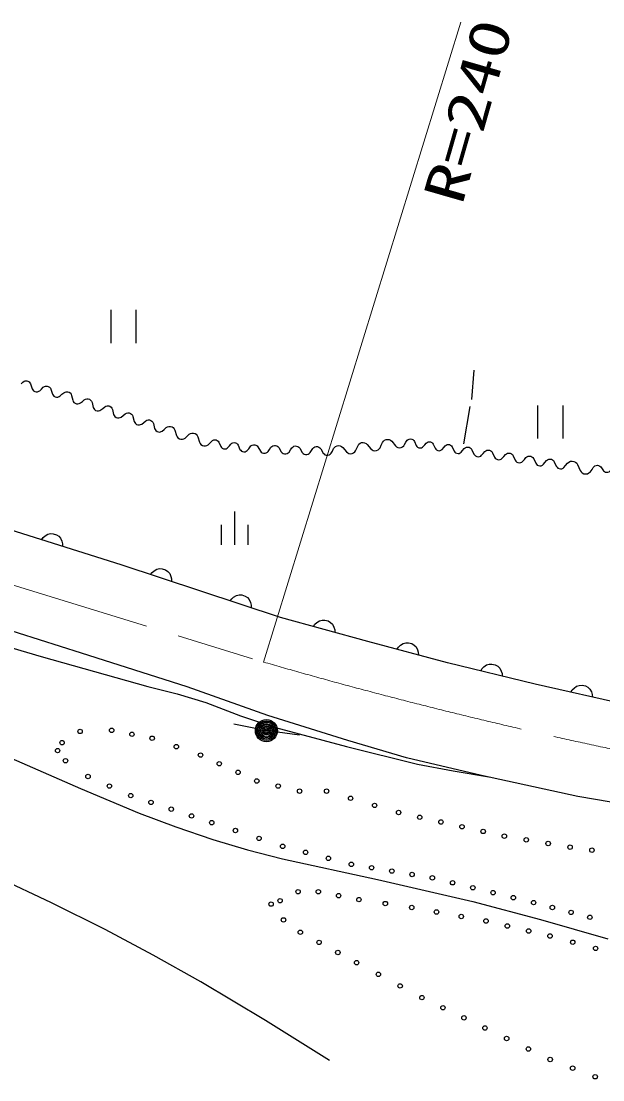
# Model space of a CAD drawing. Units: millimetres, scale not verified. Extents: x 40000 to 680000, y 20000 to 380000.
# Drawn here: x 297838 to 324049, y 270546 to 318214 of the extents above; entities that cross this region are included whole.
import ezdxf
from ezdxf.enums import TextEntityAlignment as Align

# ---------------------------------------------------------------- set-up
doc = ezdxf.new("R2010")
doc.units = ezdxf.units.MM
doc.header["$LTSCALE"] = 1000
doc.linetypes.add('CHAIN', pattern=[18.5, 12, -1.5, 3.5, -1.5])
for name, color, linetype, lineweight in [('M-BGD', 7, 'Continuous', 25), ('M-BGD-HTXT', 7, 'Continuous', 13), ('M-BMK', 2, 'CHAIN', 13)]:
    doc.layers.add(name, color=color, linetype=linetype, lineweight=lineweight)
doc.styles.add('ＭＳ ゴシック', font='')
doc.styles.get('ＭＳ ゴシック').set_extended_font_data('MS Gothic')

# ---------------------------------------------------------------- blocks, each defined once
blk = doc.blocks.new('BUHIN14')
at = {"color": 7, "linetype": 'Continuous', "lineweight": 25}
blk.add_lwpolyline([(-119, 486), (3, 474), (112, 439), (241, 373), (325, 280), (387, 174), (424, 24), (418, -99), (386, -220), (302, -341), (221, -422), (119, -486)], dxfattribs=at)
blk = doc.blocks.new('BUHIN111')
at = {"color": 7, "linetype": 'Continuous', "lineweight": 25}
blk.add_lwpolyline([(-142, 452), (-34, 424), (18, 401), (65, 363), (99, 309), (117, 253), (117, 196), (104, 137), (73, 85), (-73, -85), (-98, -138), (-116, -185), (-115, -250), (-96, -313), (-62, -365), (-14, -399), (34, -424), (142, -452)], dxfattribs=at)
blk = doc.blocks.new('BUHIN112')
at = {"color": 7, "linetype": 'Continuous', "lineweight": 25}
blk.add_lwpolyline([(-110, 475), (-1, 438), (50, 409), (95, 367), (126, 309), (140, 250), (136, 192), (117, 132), (81, 81), (-81, -81), (-112, -133), (-133, -181), (-138, -247), (-123, -314), (-92, -369), (-46, -408), (1, -438), (110, -475)], dxfattribs=at)
blk = doc.blocks.new('BUHIN113')
at = {"color": 7, "linetype": 'Continuous', "lineweight": 25}
blk.add_lwpolyline([(-147, 520), (-24, 484), (34, 456), (86, 411), (123, 349), (141, 284), (140, 219), (122, 152), (86, 94), (-86, -94), (-117, -154), (-138, -207), (-140, -281), (-119, -353), (-82, -413), (-29, -454), (24, -484), (147, -520)], dxfattribs=at)
blk = doc.blocks.new('BUHIN114')
at = {"color": 7, "linetype": 'Continuous', "lineweight": 25}
blk.add_lwpolyline([(-174, 403), (-71, 387), (-21, 370), (25, 340), (62, 294), (83, 244), (89, 191), (82, 136), (59, 85), (-59, -85), (-77, -136), (-89, -182), (-82, -241), (-58, -297), (-22, -342), (25, -369), (71, -387), (174, -403)], dxfattribs=at)
blk = doc.blocks.new('BUHIN115')
at = {"color": 7, "linetype": 'Continuous', "lineweight": 25}
blk.add_lwpolyline([(-238, 407), (-127, 404), (-71, 393), (-17, 367), (28, 322), (57, 271), (71, 216), (70, 156), (52, 98), (-52, -98), (-65, -155), (-71, -205), (-57, -268), (-23, -325), (21, -367), (75, -390), (127, -404), (238, -407)], dxfattribs=at)
blk = doc.blocks.new('BUHIN116')
at = {"color": 7, "linetype": 'Continuous', "lineweight": 25}
blk.add_lwpolyline([(-351, 431), (-221, 447), (-154, 444), (-87, 424), (-26, 380), (18, 326), (43, 264), (53, 194), (42, 124), (-42, -124), (-47, -193), (-46, -252), (-17, -322), (32, -382), (91, -424), (158, -441), (221, -447), (351, -431)], dxfattribs=at)
blk = doc.blocks.new('BUHIN117')
at = {"color": 7, "linetype": 'Continuous', "lineweight": 25}
blk.add_lwpolyline([(-173, 396), (-72, 381), (-23, 365), (23, 335), (59, 290), (81, 240), (87, 189), (80, 134), (58, 84), (-58, -84), (-76, -134), (-87, -179), (-80, -238), (-56, -293), (-20, -336), (27, -363), (72, -381), (173, -396)], dxfattribs=at)
blk = doc.blocks.new('BUHIN118')
at = {"color": 7, "linetype": 'Continuous', "lineweight": 25}
blk.add_lwpolyline([(-188, 429), (-79, 413), (-25, 396), (25, 364), (64, 315), (88, 261), (94, 205), (87, 146), (62, 91), (-62, -91), (-82, -146), (-94, -195), (-87, -258), (-60, -318), (-22, -365), (29, -394), (79, -413), (188, -429)], dxfattribs=at)
blk = doc.blocks.new('BUHIN120')
at = {"color": 7, "linetype": 'Continuous', "lineweight": 25}
blk.add_lwpolyline([(-267, 356), (-162, 365), (-109, 360), (-56, 341), (-9, 305), (25, 260), (43, 210), (49, 153), (38, 98), (-38, -98), (-44, -152), (-45, -200), (-24, -257), (13, -307), (59, -342), (112, -357), (162, -365), (267, -356)], dxfattribs=at)
blk = doc.blocks.new('BUHIN317')
at = {"color": 7, "linetype": 'Continuous', "lineweight": 25}
blk.add_circle((0, 0), 99.5, dxfattribs=at)
blk = doc.blocks.new('BUHIN318')
at = {"color": 7, "linetype": 'Continuous', "lineweight": 25}
blk.add_circle((0, 0), 99.5, dxfattribs=at)
blk = doc.blocks.new('BUHIN319')
at = {"color": 7, "linetype": 'Continuous', "lineweight": 25}
blk.add_circle((0, 0), 99.5, dxfattribs=at)
blk = doc.blocks.new('BUHIN320')
at = {"color": 7, "linetype": 'Continuous', "lineweight": 25}
blk.add_circle((0, 0), 99.5, dxfattribs=at)
blk = doc.blocks.new('BUHIN321')
at = {"color": 7, "linetype": 'Continuous', "lineweight": 25}
blk.add_circle((0, 0), 99.5, dxfattribs=at)
blk = doc.blocks.new('BUHIN322')
at = {"color": 7, "linetype": 'Continuous', "lineweight": 25}
blk.add_circle((0, 0), 99.5, dxfattribs=at)
blk = doc.blocks.new('BUHIN323')
at = {"color": 7, "linetype": 'Continuous', "lineweight": 25}
blk.add_circle((0, 0), 99.5, dxfattribs=at)
blk = doc.blocks.new('BUHIN324')
at = {"color": 7, "linetype": 'Continuous', "lineweight": 25}
blk.add_circle((0, 0), 99.5, dxfattribs=at)
blk = doc.blocks.new('BUHIN325')
at = {"color": 7, "linetype": 'Continuous', "lineweight": 25}
blk.add_circle((0, 0), 99.5, dxfattribs=at)
blk = doc.blocks.new('BUHIN331')
at = {"color": 7, "linetype": 'Continuous', "lineweight": 25}
blk.add_circle((0, 0), 99.5, dxfattribs=at)
blk = doc.blocks.new('BUHIN264')
at = {"color": 7, "linetype": 'Continuous', "lineweight": 25}
blk.add_circle((0, 0), 99.5, dxfattribs=at)
blk = doc.blocks.new('BUHIN332')
at = {"color": 7, "linetype": 'Continuous', "lineweight": 25}
blk.add_circle((0, 0), 99.5, dxfattribs=at)
blk = doc.blocks.new('BUHIN333')
at = {"color": 7, "linetype": 'Continuous', "lineweight": 25}
blk.add_circle((0, 0), 99.5, dxfattribs=at)
blk = doc.blocks.new('BUHIN334')
at = {"color": 7, "linetype": 'Continuous', "lineweight": 25}
blk.add_circle((0, 0), 99.5, dxfattribs=at)
blk = doc.blocks.new('BUHIN335')
at = {"color": 7, "linetype": 'Continuous', "lineweight": 25}
blk.add_circle((0, 0), 99.5, dxfattribs=at)
blk = doc.blocks.new('BUHIN352')
at = {"color": 7, "linetype": 'Continuous', "lineweight": 25}
blk.add_circle((0, 0), 99.5, dxfattribs=at)
blk = doc.blocks.new('BUHIN353')
at = {"color": 7, "linetype": 'Continuous', "lineweight": 25}
blk.add_circle((0, 0), 99.5, dxfattribs=at)
blk = doc.blocks.new('BUHIN354')
at = {"color": 7, "linetype": 'Continuous', "lineweight": 25}
blk.add_circle((0, 0), 99.5, dxfattribs=at)
blk = doc.blocks.new('BUHIN355')
at = {"color": 7, "linetype": 'Continuous', "lineweight": 25}
blk.add_circle((0, 0), 99.5, dxfattribs=at)
blk = doc.blocks.new('BUHIN360')
at = {"color": 7, "linetype": 'Continuous', "lineweight": 25}
blk.add_circle((0, 0), 99.5, dxfattribs=at)
blk = doc.blocks.new('BUHIN361')
at = {"color": 7, "linetype": 'Continuous', "lineweight": 25}
blk.add_circle((0, 0), 99.5, dxfattribs=at)
blk = doc.blocks.new('BUHIN362')
at = {"color": 7, "linetype": 'Continuous', "lineweight": 25}
blk.add_circle((0, 0), 99.5, dxfattribs=at)
blk = doc.blocks.new('BUHIN363')
at = {"color": 7, "linetype": 'Continuous', "lineweight": 25}
blk.add_circle((0, 0), 99.5, dxfattribs=at)
blk = doc.blocks.new('BUHIN364')
at = {"color": 7, "linetype": 'Continuous', "lineweight": 25}
blk.add_circle((0, 0), 99.5, dxfattribs=at)
blk = doc.blocks.new('BUHIN509')
at = {"color": 7, "linetype": 'Continuous', "lineweight": 25}
for radius in [498, 440, 382, 322, 265, 195, 135, 77.5, 15]:
    blk.add_circle((0, 0), radius, dxfattribs=at)
blk = doc.blocks.new('BUHIN512')
at = {"color": 7, "linetype": 'Continuous', "lineweight": 25}
for p, q in [((330, 887), (-942, 93)), ((-332, -884), (940, -89))]:
    blk.add_line(p, q, dxfattribs=at)
blk = doc.blocks.new('BUHIN514')
at = {"color": 7, "linetype": 'Continuous', "lineweight": 25}
for p, q in [((-187, 590), (-951, 114)), ((636, 397), (-636, -397)), ((448, -427), (-315, -904))]:
    blk.add_line(p, q, dxfattribs=at)

msp = doc.modelspace()

# ---------------------------------------------------------------- linework, layer by layer
at = {"layer": 'M-BGD'}
for p, q in [((318150, 301172), (318258, 302494)), ((317787, 299179), (318077, 300864)), ((302348, 293732), (296112, 295700)), ((309518, 291366), (302348, 293732)), ((300553, 289761), (291098, 292747)), ((313461, 290285), (309518, 291366)), ((317053, 289321), (313461, 290285)), ((305322, 288235), (300553, 289761)), ((321007, 288358), (317053, 289321)), ((308960, 286948), (305322, 288235)), ((325184, 287423), (321007, 288358)), ((308402, 286368), (307422, 286564)), ((312557, 285821), (308960, 286948)), ((309389, 286208), (310381, 286083)), ((315206, 285038), (312557, 285821)), ((318584, 284254), (315206, 285038)), ((322923, 283306), (318584, 284254)), ((326338, 282709), (322923, 283306))]:
    msp.add_line(p, q, dxfattribs=at)
for points in [[(322369, 298209), (322463, 298317), (322520, 298364), (322590, 298396), (322671, 298405), (322746, 298393), (322812, 298361), (322872, 298311), (322914, 298246), (323026, 297982), (323073, 297923), (323118, 297876), (323192, 297839), (323276, 297826), (323354, 297836), (323422, 297871), (323477, 297912), (323571, 298020)], [(298753, 294866), (298826, 294964), (298913, 295039), (299036, 295115), (299159, 295139), (299282, 295137), (299430, 295090), (299531, 295022), (299618, 294931), (299678, 294797), (299706, 294686), (299707, 294565)], [(280187, 294123), (285054, 293050), (289945, 292024), (291948, 291550), (293946, 291015), (298735, 289612), (303547, 288262), (304863, 287925), (306160, 287531), (307721, 286943), (309301, 286411), (312497, 285554), (315703, 284758), (317301, 284455), (318906, 284183)], [(311007, 290958), (311076, 291058), (311160, 291136), (311280, 291217), (311402, 291246), (311525, 291249), (311674, 291208), (311779, 291143), (311869, 291056), (311934, 290924), (311966, 290814), (311972, 290693)], [(314774, 289933), (314842, 290034), (314926, 290112), (315046, 290194), (315168, 290223), (315290, 290227), (315440, 290186), (315544, 290122), (315635, 290036), (315701, 289904), (315733, 289795), (315740, 289674)], [(318545, 288958), (318611, 289060), (318692, 289141), (318810, 289225), (318931, 289257), (319054, 289264), (319204, 289227), (319310, 289165), (319403, 289081), (319472, 288951), (319507, 288842), (319516, 288721)], [(322608, 288000), (322672, 288103), (322752, 288185), (322868, 288272), (322989, 288306), (323111, 288315), (323262, 288281), (323370, 288221), (323464, 288138), (323535, 288010), (323572, 287902), (323584, 287781)], [(295538, 285827), (297871, 284816), (300506, 283660), (303162, 282560), (304807, 281937), (306472, 281370), (308032, 280903), (309616, 280491), (313902, 279564), (318187, 278575), (321239, 277763), (324275, 276893)], [(311735, 271422), (308851, 273216), (305936, 274957), (303792, 276159), (301618, 277308), (299211, 278509), (296778, 279656), (294475, 280683), (292149, 281654), (290070, 282459), (287973, 283208), (285574, 284000), (283164, 284761)]]:
    msp.add_lwpolyline(points, dxfattribs=at)
for centre in [(300495, 286233), (299684, 285726), (299481, 285371), (299836, 284914), (300850, 284204), (309101, 278458), (309507, 278610), (309659, 277748), (310419, 277190)]:
    msp.add_circle(centre, 99.5, dxfattribs=at)
at = {"layer": 'M-BGD-HTXT'}
msp.add_line((308758, 289357), (317646, 318168), dxfattribs=at)
at = {"layer": 'M-BMK'}
msp.add_line((292008, 294495), (308758, 289357), dxfattribs=at)
msp.add_arc((369654, 499884), 219157, 253.86737, 260.80902, dxfattribs=at)

# ---------------------------------------------------------------- block references
at = {"layer": 'M-BGD', "rotation": 58.01272}
for name, p in [('BUHIN512', (302451, 304467)), ('BUHIN111', (298297, 301771)), ('BUHIN111', (299214, 301533)), ('BUHIN112', (300134, 301255)), ('BUHIN112', (301056, 300938)), ('BUHIN512', (321684, 300166)), ('BUHIN112', (301978, 300621)), ('BUHIN112', (302900, 300305)), ('BUHIN112', (303823, 299988)), ('BUHIN113', (304802, 299679)), ('BUHIN113', (305839, 299377)), ('BUHIN114', (306791, 299161)), ('BUHIN114', (307658, 299029)), ('BUHIN115', (308563, 298948)), ('BUHIN116', (312413, 298919)), ('BUHIN116', (313515, 299057)), ('BUHIN116', (314617, 299195)), ('BUHIN117', (315596, 299201)), ('BUHIN117', (316450, 299076)), ('BUHIN115', (309505, 298920)), ('BUHIN115', (310448, 298892)), ('BUHIN115', (311390, 298864)), ('BUHIN117', (317305, 298950)), ('BUHIN118', (318196, 298819)), ('BUHIN118', (319123, 298684)), ('BUHIN118', (320051, 298548)), ('BUHIN118', (320978, 298412)), ('BUHIN118', (321906, 298276)), ('BUHIN120', (324014, 298058)), ('BUHIN514', (307452, 295388)), ('BUHIN14', (304140, 293140)), ('BUHIN14', (307725, 291957)), ('BUHIN509', (308892, 286270)), ('BUHIN325', (301915, 286283)), ('BUHIN325', (302828, 286106)), ('BUHIN324', (303740, 285928)), ('BUHIN324', (304831, 285548)), ('BUHIN323', (305921, 285168)), ('BUHIN323', (306766, 284779)), ('BUHIN323', (307611, 284390)), ('BUHIN322', (308456, 284002)), ('BUHIN331', (301814, 283773)), ('BUHIN322', (309419, 283773)), ('BUHIN321', (310383, 283545)), ('BUHIN320', (311599, 283545)), ('BUHIN331', (302777, 283343)), ('BUHIN264', (303690, 283038)), ('BUHIN320', (312681, 283224)), ('BUHIN264', (304602, 282734)), ('BUHIN320', (313763, 282903)), ('BUHIN319', (314844, 282582)), ('BUHIN264', (305515, 282430)), ('BUHIN264', (306428, 282126)), ('BUHIN319', (315798, 282369)), ('BUHIN319', (316751, 282156)), ('BUHIN264', (307492, 281771)), ('BUHIN319', (317704, 281943)), ('BUHIN319', (318657, 281730)), ('BUHIN264', (308557, 281416)), ('BUHIN318', (319611, 281517)), ('BUHIN318', (320598, 281352)), ('BUHIN318', (321586, 281188)), ('BUHIN264', (309622, 281061)), ('BUHIN332', (310653, 280790)), ('BUHIN317', (322574, 281023)), ('BUHIN317', (323555, 280887)), ('BUHIN332', (311684, 280520)), ('BUHIN332', (312715, 280250)), ('BUHIN333', (313628, 280097)), ('BUHIN333', (314540, 279945)), ('BUHIN333', (315453, 279793)), ('BUHIN333', (316366, 279641)), ('BUHIN334', (317278, 279418)), ('BUHIN321', (310318, 279016)), ('BUHIN325', (311230, 279016)), ('BUHIN325', (312143, 278838)), ('BUHIN334', (318191, 279195)), ('BUHIN334', (319104, 278972)), ('BUHIN334', (320016, 278749)), ('BUHIN355', (313056, 278661)), ('BUHIN355', (314247, 278483)), ('BUHIN354', (315439, 278306)), ('BUHIN334', (320929, 278526)), ('BUHIN335', (321774, 278306)), ('BUHIN354', (316554, 278103)), ('BUHIN354', (317670, 277900)), ('BUHIN335', (322619, 278086)), ('BUHIN335', (323464, 277867)), ('BUHIN353', (318785, 277697)), ('BUHIN353', (319746, 277472)), ('BUHIN353', (320707, 277247)), ('BUHIN352', (321667, 277021)), ('BUHIN360', (311264, 276734)), ('BUHIN352', (322694, 276742)), ('BUHIN352', (323721, 276464)), ('BUHIN360', (312109, 276278)), ('BUHIN360', (312954, 275821)), ('BUHIN361', (313935, 275297)), ('BUHIN361', (314915, 274774)), ('BUHIN361', (315895, 274250)), ('BUHIN362', (316842, 273793)), ('BUHIN362', (317788, 273337)), ('BUHIN362', (318735, 272881)), ('BUHIN363', (319715, 272407)), ('BUHIN363', (320695, 271934)), ('BUHIN363', (321675, 271461)), ('BUHIN364', (322689, 271072)), ('BUHIN364', (323704, 270683))]:
    msp.add_blockref(name, p, dxfattribs=at)

# ---------------------------------------------------------------- texts
at = {"layer": 'M-BGD-HTXT', "style": 'ＭＳ ゴシック', "width": 1.35}
msp.add_text('R=240', height=1833, rotation=74, dxfattribs=at).set_placement((318230, 309725), align=Align.BOTTOM_LEFT)

doc.saveas('drawing.dxf')
